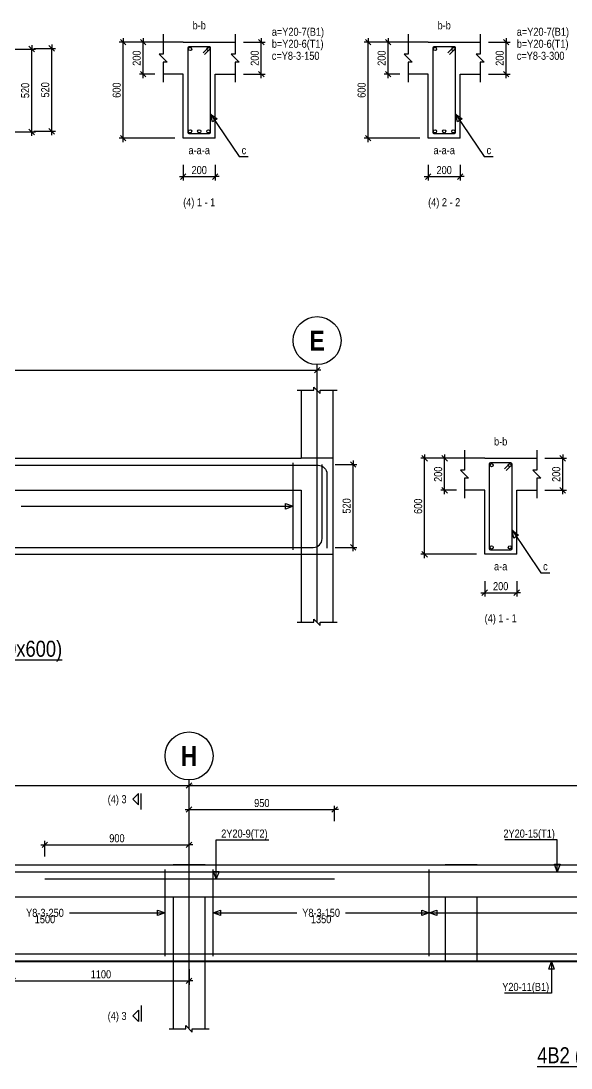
# Model space of a CAD drawing. Extents: x 0 to 206258, y -403073 to 0.
# Drawn here: x 77594 to 84466, y -204794 to -191709 of the extents above; entities that cross this region are included whole.
import ezdxf
from ezdxf.enums import TextEntityAlignment as Align
from ezdxf.lldxf.tags import DXFTag

# ---------------------------------------------------------------- set-up
doc = ezdxf.new("R2010")
doc.units = 0
doc.header["$LTSCALE"] = 1000
for name, color, linetype in [('Axis Circle(Dir 2)', 150, 'Continuous'), ('Axis Label(Dir 1)', 7, 'Continuous'), ('Axis Line(Dir 2)', 150, 'CENTER2'), ('Break Line', 5, 'Continuous'), ('Dimension Line', 5, 'Continuous'), ('Dimension Text', 5, 'Continuous'), ('Front Elevation Line', 40, 'Continuous'), ('Leader Line', 5, 'Continuous'), ('Link Line', 3, 'Continuous'), ('Rebar Label', 6, 'Continuous'), ('Rebar Line', 7, 'Continuous'), ('Section Label', 1, 'Continuous'), ('Section Line', 1, 'Continuous'), ('Top Rebar Label', 6, 'Continuous'), ('Top Rebar Line', 7, 'Continuous')]:
    doc.layers.add(name, color=color, linetype=linetype)
for name, color, linetype, true_color in [('Back Elevation Line', 191, 'HIDDEN2', 0xd4aaff), ('Beam Label(D)', 94, 'Continuous', 0x008100), ('Beam Line(D)', 112, 'Continuous', 0x00bd5e), ('Link Label', 94, 'Continuous', 0x008100)]:
    doc.layers.add(name, color=color, linetype=linetype, true_color=true_color)
doc.styles.add('Axis Label(Dir 1)', font='ARIALNB.TTF', dxfattribs={"height": 250})
doc.styles.add('Beam Label(D)', font='ARIALN.TTF', dxfattribs={"height": 200})
doc.styles.add('Dimension Text', font='ARIALN.TTF', dxfattribs={"height": 100})
doc.styles.add('Link Label', font='ARIALN.TTF', dxfattribs={"height": 100})
doc.styles.add('Rebar Label', font='ARIALN.TTF', dxfattribs={"height": 100})
doc.styles.add('Section Label', font='ARIALN.TTF', dxfattribs={"height": 100})
doc.styles.add('Top Rebar Label', font='ARIALN.TTF', dxfattribs={"height": 100})
tags = doc.linetypes.add('CENTER2', pattern=[1.125, 0.75, -0.125, 0.125, -0.125]).pattern_tags.tags
tags[10:11] = [DXFTag(74, 4), DXFTag(75, 0), DXFTag(340, '0'), DXFTag(46, 0.0), DXFTag(50, 0.0), DXFTag(44, 0.0), DXFTag(45, 0.0)]
tags[8:9] = [DXFTag(74, 4), DXFTag(75, 0), DXFTag(340, '0'), DXFTag(46, 0.0), DXFTag(50, 0.0), DXFTag(44, 0.0), DXFTag(45, 0.0)]
tags[6:7] = [DXFTag(74, 4), DXFTag(75, 0), DXFTag(340, '0'), DXFTag(46, 0.0), DXFTag(50, 0.0), DXFTag(44, 0.0), DXFTag(45, 0.0)]
tags[4:5] = [DXFTag(74, 4), DXFTag(75, 0), DXFTag(340, '0'), DXFTag(46, 0.0), DXFTag(50, 0.0), DXFTag(44, 0.0), DXFTag(45, 0.0)]
tags = doc.linetypes.add('HIDDEN2', pattern=[0.1875, 0.125, -0.0625]).pattern_tags.tags
tags[6:7] = [DXFTag(74, 4), DXFTag(75, 0), DXFTag(340, '0'), DXFTag(46, 0.0), DXFTag(50, 0.0), DXFTag(44, 0.0), DXFTag(45, 0.0)]
tags[4:5] = [DXFTag(74, 4), DXFTag(75, 0), DXFTag(340, '0'), DXFTag(46, 0.0), DXFTag(50, 0.0), DXFTag(44, 0.0), DXFTag(45, 0.0)]
doc.dimstyles.new('BEAM', dxfattribs={"dimtxt": 100, "dimasz": 30, "dimexe": 48.3, "dimexo": 103.5, "dimgap": 30, "dimtad": 1, "dimtoh": 1, "dimdec": 1, "dimlfac": 0.5, "dimdsep": 46, "dimtxsty": 'Dimension Text', "dimblk": 'PCDIM_TICK', "dimcen": 0.09, "dimclrd": 5, "dimclre": 5, "dimclrt": 5, "dimadec": 1, "dimazin": 0, "dimtp": 1, "dimtm": 1, "dimtfac": 1, "dimtdec": 4, "dimtofl": 0, "dimtmove": 0, "dimatfit": 3, "dimfxl": 1, "dimtolj": 1, "dimtzin": 0, "dimarcsym": 0})

# ---------------------------------------------------------------- blocks, each defined once
blk = doc.blocks.new('PCDIM_TICK')
at = {"layer": 'Dimension Line', "color": 0, "transparency": 33554687}
for p, q in [((1.15, 1.15), (-1.15, -1.15)), ((1.61, 0), (0, 0))]:
    blk.add_line(p, q, dxfattribs=at)
blk = doc.blocks.new('*U2716')
at = {"layer": 'Dimension Line', "color": 5, "true_color": 0x0000ff, "transparency": 16777216}
for p, q in [((80374, -191974), (80644, -191974)), ((80596, -192374), (80596, -191974)), ((80374, -192374), (80644, -192374))]:
    blk.add_line(p, q, dxfattribs=at)
at = {"layer": 'Dimension Line', "color": 5, "true_color": 0x0000ff, "transparency": 16777216, "xscale": 30, "yscale": 30}
for p, rotation in [((80596, -191974), 89.99999999999447), ((80596, -192374), 269.9999999999834)]:
    blk.add_blockref('PCDIM_TICK', p, dxfattribs=dict(at, rotation=rotation))
at = {"layer": 'Dimension Line', "color": 5, "true_color": 0x0000ff, "transparency": 16777216, "insert": (80566, -192174), "char_height": 100, "width": 182.77, "attachment_point": 8, "rotation": 90, "style": 'Dimension Text'}
blk.add_mtext('200', dxfattribs=at)
blk = doc.blocks.new('*U2717')
at = {"layer": 'Dimension Line', "color": 5, "true_color": 0x0000ff, "transparency": 16777216}
for p, q in [((79267, -191974), (79073, -191974)), ((79121, -192374), (79121, -191974)), ((79267, -192374), (79073, -192374))]:
    blk.add_line(p, q, dxfattribs=at)
at = {"layer": 'Dimension Line', "color": 5, "true_color": 0x0000ff, "transparency": 16777216, "xscale": 30, "yscale": 30}
for p, rotation in [((79121, -191974), 89.99999999999447), ((79121, -192374), 269.9999999999834)]:
    blk.add_blockref('PCDIM_TICK', p, dxfattribs=dict(at, rotation=rotation))
at = {"layer": 'Dimension Line', "color": 5, "true_color": 0x0000ff, "transparency": 16777216, "insert": (79091, -192174), "char_height": 100, "width": 182.77, "attachment_point": 8, "rotation": 90, "style": 'Dimension Text'}
blk.add_mtext('200', dxfattribs=at)
blk = doc.blocks.new('*U2718')
at = {"layer": 'Dimension Line', "color": 5, "true_color": 0x0000ff, "transparency": 16777216}
for p, q in [((79517, -191974), (78823, -191974)), ((78871, -193174), (78871, -191974)), ((79517, -193174), (78823, -193174))]:
    blk.add_line(p, q, dxfattribs=at)
at = {"layer": 'Dimension Line', "color": 5, "true_color": 0x0000ff, "transparency": 16777216, "xscale": 30, "yscale": 30}
for p, rotation in [((78871, -191974), 89.99999999999447), ((78871, -193174), 269.9999999999834)]:
    blk.add_blockref('PCDIM_TICK', p, dxfattribs=dict(at, rotation=rotation))
at = {"layer": 'Dimension Line', "color": 5, "true_color": 0x0000ff, "transparency": 16777216, "insert": (78841, -192574), "char_height": 100, "width": 181.97, "attachment_point": 8, "rotation": 90, "style": 'Dimension Text'}
blk.add_mtext('600', dxfattribs=at)
blk = doc.blocks.new('*U2719')
at = {"layer": 'Dimension Line', "color": 5, "true_color": 0x0000ff, "transparency": 16777216}
for p, q in [((79621, -193508), (79621, -193703)), ((80021, -193508), (80021, -193703)), ((79621, -193654), (80021, -193654))]:
    blk.add_line(p, q, dxfattribs=at)
at = {"layer": 'Dimension Line', "color": 5, "true_color": 0x0000ff, "transparency": 16777216, "xscale": 30, "yscale": 30, "rotation": 180.0000000000004}
blk.add_blockref('PCDIM_TICK', (79621, -193654), dxfattribs=at)
at = {"layer": 'Dimension Line', "color": 5, "true_color": 0x0000ff, "transparency": 16777216, "xscale": 30, "yscale": 30}
blk.add_blockref('PCDIM_TICK', (80021, -193654), dxfattribs=at)
at = {"layer": 'Dimension Line', "color": 5, "true_color": 0x0000ff, "transparency": 16777216, "insert": (79821, -193624), "char_height": 100, "width": 182.77, "attachment_point": 8, "style": 'Dimension Text'}
blk.add_mtext('200', dxfattribs=at)
blk = doc.blocks.new('*U2720')
at = {"layer": 'Dimension Line', "color": 5, "true_color": 0x0000ff, "transparency": 16777216}
for p, q in [((83435, -191974), (83705, -191974)), ((83656, -192374), (83656, -191974)), ((83435, -192374), (83705, -192374))]:
    blk.add_line(p, q, dxfattribs=at)
at = {"layer": 'Dimension Line', "color": 5, "true_color": 0x0000ff, "transparency": 16777216, "xscale": 30, "yscale": 30}
for p, rotation in [((83656, -191974), 89.99999999999447), ((83656, -192374), 269.9999999999834)]:
    blk.add_blockref('PCDIM_TICK', p, dxfattribs=dict(at, rotation=rotation))
at = {"layer": 'Dimension Line', "color": 5, "true_color": 0x0000ff, "transparency": 16777216, "insert": (83626, -192174), "char_height": 100, "width": 182.77, "attachment_point": 8, "rotation": 90, "style": 'Dimension Text'}
blk.add_mtext('200', dxfattribs=at)
blk = doc.blocks.new('*U2721')
at = {"layer": 'Dimension Line', "color": 5, "true_color": 0x0000ff, "transparency": 16777216}
for p, q in [((82328, -191974), (82133, -191974)), ((82181, -192374), (82181, -191974)), ((82328, -192374), (82133, -192374))]:
    blk.add_line(p, q, dxfattribs=at)
at = {"layer": 'Dimension Line', "color": 5, "true_color": 0x0000ff, "transparency": 16777216, "xscale": 30, "yscale": 30}
for p, rotation in [((82181, -191974), 89.99999999999447), ((82181, -192374), 269.9999999999834)]:
    blk.add_blockref('PCDIM_TICK', p, dxfattribs=dict(at, rotation=rotation))
at = {"layer": 'Dimension Line', "color": 5, "true_color": 0x0000ff, "transparency": 16777216, "insert": (82151, -192174), "char_height": 100, "width": 182.77, "attachment_point": 8, "rotation": 90, "style": 'Dimension Text'}
blk.add_mtext('200', dxfattribs=at)
blk = doc.blocks.new('*U2722')
at = {"layer": 'Dimension Line', "color": 5, "true_color": 0x0000ff, "transparency": 16777216}
for p, q in [((82578, -191974), (81883, -191974)), ((81931, -193174), (81931, -191974)), ((82578, -193174), (81883, -193174))]:
    blk.add_line(p, q, dxfattribs=at)
at = {"layer": 'Dimension Line', "color": 5, "true_color": 0x0000ff, "transparency": 16777216, "xscale": 30, "yscale": 30}
for p, rotation in [((81931, -191974), 89.99999999999447), ((81931, -193174), 269.9999999999834)]:
    blk.add_blockref('PCDIM_TICK', p, dxfattribs=dict(at, rotation=rotation))
at = {"layer": 'Dimension Line', "color": 5, "true_color": 0x0000ff, "transparency": 16777216, "insert": (81901, -192574), "char_height": 100, "width": 181.97, "attachment_point": 8, "rotation": 90, "style": 'Dimension Text'}
blk.add_mtext('600', dxfattribs=at)
blk = doc.blocks.new('*U2723')
at = {"layer": 'Dimension Line', "color": 5, "true_color": 0x0000ff, "transparency": 16777216}
for p, q in [((82681, -193508), (82681, -193703)), ((83081, -193508), (83081, -193703)), ((82681, -193654), (83081, -193654))]:
    blk.add_line(p, q, dxfattribs=at)
at = {"layer": 'Dimension Line', "color": 5, "true_color": 0x0000ff, "transparency": 16777216, "xscale": 30, "yscale": 30, "rotation": 180.0000000000004}
blk.add_blockref('PCDIM_TICK', (82681, -193654), dxfattribs=at)
at = {"layer": 'Dimension Line', "color": 5, "true_color": 0x0000ff, "transparency": 16777216, "xscale": 30, "yscale": 30}
blk.add_blockref('PCDIM_TICK', (83081, -193654), dxfattribs=at)
at = {"layer": 'Dimension Line', "color": 5, "true_color": 0x0000ff, "transparency": 16777216, "insert": (82881, -193624), "char_height": 100, "width": 182.77, "attachment_point": 8, "style": 'Dimension Text'}
blk.add_mtext('200', dxfattribs=at)
blk = doc.blocks.new('*U2731')
at = {"layer": 'Dimension Line', "color": 5, "true_color": 0x0000ff, "transparency": 16777216}
for p, q in [((77503, -192060), (77776, -192060)), ((77728, -193096), (77728, -192060)), ((77503, -193096), (77776, -193096))]:
    blk.add_line(p, q, dxfattribs=at)
at = {"layer": 'Dimension Line', "color": 5, "true_color": 0x0000ff, "transparency": 16777216, "xscale": 30, "yscale": 30}
for p, rotation in [((77728, -192060), 89.99999999999447), ((77728, -193096), 269.9999999999834)]:
    blk.add_blockref('PCDIM_TICK', p, dxfattribs=dict(at, rotation=rotation))
at = {"layer": 'Dimension Line', "color": 5, "true_color": 0x0000ff, "transparency": 16777216, "insert": (77698, -192578), "char_height": 100, "width": 181.5, "attachment_point": 8, "rotation": 90, "style": 'Dimension Text'}
blk.add_mtext('520', dxfattribs=at)
blk = doc.blocks.new('*U2732')
at = {"layer": 'Dimension Line', "color": 5, "true_color": 0x0000ff, "transparency": 16777216}
for p, q in [((77753, -192052), (78026, -192052)), ((77978, -193088), (77978, -192052)), ((77753, -193088), (78026, -193088))]:
    blk.add_line(p, q, dxfattribs=at)
at = {"layer": 'Dimension Line', "color": 5, "true_color": 0x0000ff, "transparency": 16777216, "xscale": 30, "yscale": 30}
for p, rotation in [((77978, -192052), 89.99999999999447), ((77978, -193088), 269.9999999999834)]:
    blk.add_blockref('PCDIM_TICK', p, dxfattribs=dict(at, rotation=rotation))
at = {"layer": 'Dimension Line', "color": 5, "true_color": 0x0000ff, "transparency": 16777216, "insert": (77948, -192570), "char_height": 100, "width": 181.5, "attachment_point": 8, "rotation": 90, "style": 'Dimension Text'}
blk.add_mtext('520', dxfattribs=at)
blk = doc.blocks.new('*U2773')
at = {"layer": 'Dimension Line', "color": 5, "true_color": 0x0000ff, "transparency": 16777216}
for p, q in [((84140, -197174), (84410, -197174)), ((84362, -197574), (84362, -197174)), ((84140, -197574), (84410, -197574))]:
    blk.add_line(p, q, dxfattribs=at)
at = {"layer": 'Dimension Line', "color": 5, "true_color": 0x0000ff, "transparency": 16777216, "xscale": 30, "yscale": 30}
for p, rotation in [((84362, -197174), 89.99999999999447), ((84362, -197574), 269.9999999999834)]:
    blk.add_blockref('PCDIM_TICK', p, dxfattribs=dict(at, rotation=rotation))
at = {"layer": 'Dimension Line', "color": 5, "true_color": 0x0000ff, "transparency": 16777216, "insert": (84332, -197374), "char_height": 100, "width": 182.77, "attachment_point": 8, "rotation": 90, "style": 'Dimension Text'}
blk.add_mtext('200', dxfattribs=at)
blk = doc.blocks.new('*U2774')
at = {"layer": 'Dimension Line', "color": 5, "true_color": 0x0000ff, "transparency": 16777216}
for p, q in [((83033, -197174), (82839, -197174)), ((82887, -197574), (82887, -197174)), ((83033, -197574), (82839, -197574))]:
    blk.add_line(p, q, dxfattribs=at)
at = {"layer": 'Dimension Line', "color": 5, "true_color": 0x0000ff, "transparency": 16777216, "xscale": 30, "yscale": 30}
for p, rotation in [((82887, -197174), 89.99999999999447), ((82887, -197574), 269.9999999999834)]:
    blk.add_blockref('PCDIM_TICK', p, dxfattribs=dict(at, rotation=rotation))
at = {"layer": 'Dimension Line', "color": 5, "true_color": 0x0000ff, "transparency": 16777216, "insert": (82857, -197374), "char_height": 100, "width": 182.77, "attachment_point": 8, "rotation": 90, "style": 'Dimension Text'}
blk.add_mtext('200', dxfattribs=at)
blk = doc.blocks.new('*U2775')
at = {"layer": 'Dimension Line', "color": 5, "true_color": 0x0000ff, "transparency": 16777216}
for p, q in [((83283, -197174), (82589, -197174)), ((82637, -198374), (82637, -197174)), ((83283, -198374), (82589, -198374))]:
    blk.add_line(p, q, dxfattribs=at)
at = {"layer": 'Dimension Line', "color": 5, "true_color": 0x0000ff, "transparency": 16777216, "xscale": 30, "yscale": 30}
for p, rotation in [((82637, -197174), 89.99999999999447), ((82637, -198374), 269.9999999999834)]:
    blk.add_blockref('PCDIM_TICK', p, dxfattribs=dict(at, rotation=rotation))
at = {"layer": 'Dimension Line', "color": 5, "true_color": 0x0000ff, "transparency": 16777216, "insert": (82607, -197774), "char_height": 100, "width": 181.97, "attachment_point": 8, "rotation": 90, "style": 'Dimension Text'}
blk.add_mtext('600', dxfattribs=at)
blk = doc.blocks.new('*U2776')
at = {"layer": 'Dimension Line', "color": 5, "true_color": 0x0000ff, "transparency": 16777216}
for p, q in [((83387, -198708), (83387, -198903)), ((83787, -198708), (83787, -198903)), ((83387, -198854), (83787, -198854))]:
    blk.add_line(p, q, dxfattribs=at)
at = {"layer": 'Dimension Line', "color": 5, "true_color": 0x0000ff, "transparency": 16777216, "xscale": 30, "yscale": 30, "rotation": 180.0000000000004}
blk.add_blockref('PCDIM_TICK', (83387, -198854), dxfattribs=at)
at = {"layer": 'Dimension Line', "color": 5, "true_color": 0x0000ff, "transparency": 16777216, "xscale": 30, "yscale": 30}
blk.add_blockref('PCDIM_TICK', (83787, -198854), dxfattribs=at)
at = {"layer": 'Dimension Line', "color": 5, "true_color": 0x0000ff, "transparency": 16777216, "insert": (83587, -198824), "char_height": 100, "width": 182.77, "attachment_point": 8, "style": 'Dimension Text'}
blk.add_mtext('200', dxfattribs=at)
blk = doc.blocks.new('*U2785')
at = {"layer": 'Dimension Line', "color": 5, "true_color": 0x0000ff, "transparency": 16777216}
for p, q in [((81519, -197252), (81792, -197252)), ((81744, -198288), (81744, -197252)), ((81519, -198288), (81792, -198288))]:
    blk.add_line(p, q, dxfattribs=at)
at = {"layer": 'Dimension Line', "color": 5, "true_color": 0x0000ff, "transparency": 16777216, "xscale": 30, "yscale": 30}
for p, rotation in [((81744, -197252), 89.99999999999447), ((81744, -198288), 269.9999999999834)]:
    blk.add_blockref('PCDIM_TICK', p, dxfattribs=dict(at, rotation=rotation))
at = {"layer": 'Dimension Line', "color": 5, "true_color": 0x0000ff, "transparency": 16777216, "insert": (81714, -197770), "char_height": 100, "width": 181.5, "attachment_point": 8, "rotation": 90, "style": 'Dimension Text'}
blk.add_mtext('520', dxfattribs=at)
blk = doc.blocks.new('*U2786')
at = {"layer": 'Dimension Line', "color": 5, "true_color": 0x0000ff, "transparency": 16777216}
for p, q in [((73294, -196221), (73294, -196026)), ((73294, -196074), (81294, -196074)), ((81294, -196221), (81294, -196026))]:
    blk.add_line(p, q, dxfattribs=at)
at = {"layer": 'Dimension Line', "color": 5, "true_color": 0x0000ff, "transparency": 16777216, "xscale": 30, "yscale": 30, "rotation": 180.0000000000004}
blk.add_blockref('PCDIM_TICK', (73294, -196074), dxfattribs=at)
at = {"layer": 'Dimension Line', "color": 5, "true_color": 0x0000ff, "transparency": 16777216, "xscale": 30, "yscale": 30}
blk.add_blockref('PCDIM_TICK', (81294, -196074), dxfattribs=at)
at = {"layer": 'Dimension Line', "color": 5, "true_color": 0x0000ff, "transparency": 16777216, "insert": (77294, -196044), "char_height": 100, "width": 249.2, "attachment_point": 8, "style": 'Dimension Text'}
blk.add_mtext('4000', dxfattribs=at)
blk = doc.blocks.new('*U2823')
at = {"layer": 'Dimension Line', "color": 5, "true_color": 0x0000ff, "transparency": 16777216}
for p, q in [((77892, -202151), (77892, -201956)), ((77892, -202004), (79694, -202004)), ((79694, -202151), (79694, -201956))]:
    blk.add_line(p, q, dxfattribs=at)
at = {"layer": 'Dimension Line', "color": 5, "true_color": 0x0000ff, "transparency": 16777216, "xscale": 30, "yscale": 30, "rotation": 180.0000000000004}
blk.add_blockref('PCDIM_TICK', (77892, -202004), dxfattribs=at)
at = {"layer": 'Dimension Line', "color": 5, "true_color": 0x0000ff, "transparency": 16777216, "xscale": 30, "yscale": 30}
blk.add_blockref('PCDIM_TICK', (79694, -202004), dxfattribs=at)
at = {"layer": 'Dimension Line', "color": 5, "true_color": 0x0000ff, "transparency": 16777216, "insert": (78793, -201974), "char_height": 100, "width": 181.5, "attachment_point": 8, "style": 'Dimension Text'}
blk.add_mtext('900', dxfattribs=at)
blk = doc.blocks.new('*U2824')
at = {"layer": 'Dimension Line', "color": 5, "true_color": 0x0000ff, "transparency": 16777216}
for p, q in [((77492, -203558), (77492, -203753)), ((79694, -203558), (79694, -203753)), ((77492, -203704), (79694, -203704))]:
    blk.add_line(p, q, dxfattribs=at)
at = {"layer": 'Dimension Line', "color": 5, "true_color": 0x0000ff, "transparency": 16777216, "xscale": 30, "yscale": 30, "rotation": 180.0000000000004}
blk.add_blockref('PCDIM_TICK', (77492, -203704), dxfattribs=at)
at = {"layer": 'Dimension Line', "color": 5, "true_color": 0x0000ff, "transparency": 16777216, "xscale": 30, "yscale": 30}
blk.add_blockref('PCDIM_TICK', (79694, -203704), dxfattribs=at)
at = {"layer": 'Dimension Line', "color": 5, "true_color": 0x0000ff, "transparency": 16777216, "insert": (78593, -203674), "char_height": 100, "width": 238.4, "attachment_point": 8, "style": 'Dimension Text'}
blk.add_mtext('1100', dxfattribs=at)
blk = doc.blocks.new('*U2827')
at = {"layer": 'Dimension Line', "color": 5, "true_color": 0x0000ff, "transparency": 16777216}
for p, q in [((69094, -201411), (69094, -201216)), ((79694, -201411), (79694, -201216)), ((69094, -201264), (79694, -201264))]:
    blk.add_line(p, q, dxfattribs=at)
at = {"layer": 'Dimension Line', "color": 5, "true_color": 0x0000ff, "transparency": 16777216, "xscale": 30, "yscale": 30, "rotation": 180.0000000000004}
blk.add_blockref('PCDIM_TICK', (69094, -201264), dxfattribs=at)
at = {"layer": 'Dimension Line', "color": 5, "true_color": 0x0000ff, "transparency": 16777216, "xscale": 30, "yscale": 30}
blk.add_blockref('PCDIM_TICK', (79694, -201264), dxfattribs=at)
at = {"layer": 'Dimension Line', "color": 5, "true_color": 0x0000ff, "transparency": 16777216, "insert": (74394, -201234), "char_height": 100, "width": 245.98, "attachment_point": 8, "style": 'Dimension Text'}
blk.add_mtext('5300', dxfattribs=at)
blk = doc.blocks.new('*U2840')
at = {"layer": 'Dimension Line', "color": 5, "true_color": 0x0000ff, "transparency": 16777216}
for p, q in [((79694, -201711), (79694, -201516)), ((81512, -201711), (81512, -201516)), ((79694, -201564), (81512, -201564))]:
    blk.add_line(p, q, dxfattribs=at)
at = {"layer": 'Dimension Line', "color": 5, "true_color": 0x0000ff, "transparency": 16777216, "xscale": 30, "yscale": 30, "rotation": 180.0000000000004}
blk.add_blockref('PCDIM_TICK', (79694, -201564), dxfattribs=at)
at = {"layer": 'Dimension Line', "color": 5, "true_color": 0x0000ff, "transparency": 16777216, "xscale": 30, "yscale": 30}
blk.add_blockref('PCDIM_TICK', (81512, -201564), dxfattribs=at)
at = {"layer": 'Dimension Line', "color": 5, "true_color": 0x0000ff, "transparency": 16777216, "insert": (80603, -201534), "char_height": 100, "width": 181.5, "attachment_point": 8, "style": 'Dimension Text'}
blk.add_mtext('950', dxfattribs=at)
blk = doc.blocks.new('*U2842')
at = {"layer": 'Dimension Line', "color": 5, "true_color": 0x0000ff, "transparency": 16777216}
for p, q in [((79694, -201411), (79694, -201216)), ((89894, -201411), (89894, -201216)), ((79694, -201264), (89894, -201264))]:
    blk.add_line(p, q, dxfattribs=at)
at = {"layer": 'Dimension Line', "color": 5, "true_color": 0x0000ff, "transparency": 16777216, "xscale": 30, "yscale": 30, "rotation": 180.0000000000004}
blk.add_blockref('PCDIM_TICK', (79694, -201264), dxfattribs=at)
at = {"layer": 'Dimension Line', "color": 5, "true_color": 0x0000ff, "transparency": 16777216, "xscale": 30, "yscale": 30}
blk.add_blockref('PCDIM_TICK', (89894, -201264), dxfattribs=at)
at = {"layer": 'Dimension Line', "color": 5, "true_color": 0x0000ff, "transparency": 16777216, "insert": (84794, -201234), "char_height": 100, "width": 245.98, "attachment_point": 8, "style": 'Dimension Text'}
blk.add_mtext('5100', dxfattribs=at)

msp = doc.modelspace()

# ---------------------------------------------------------------- linework, layer by layer
at = {"layer": 'Axis Circle(Dir 2)', "transparency": 33554687}
for centre in [(81293.965, -195704.284), (79693.965, -200894.284)]:
    msp.add_circle(centre, 300, dxfattribs=at)
at = {"layer": 'Axis Line(Dir 2)', "transparency": 33554687}
for points in [[(81293.965, -199224.284), (81293.965, -196004.284)], [(79693.965, -204304.284), (79693.965, -201194.284)]]:
    msp.add_lwpolyline(points, dxfattribs=at)
at = {"layer": 'Back Elevation Line', "transparency": 33554687}
for points in [[(73493.965, -197174.284), (81093.965, -197174.284)], [(81493.965, -197174.284), (81093.965, -197174.284)], [(81493.965, -198374.284), (81493.965, -197174.284)], [(73493.965, -197574.284), (81093.965, -197574.284)], [(81093.965, -197574.284), (81093.965, -198374.284)], [(81093.965, -198374.284), (81493.965, -198374.284)], [(69293.965, -202254.284), (89693.965, -202254.284)], [(69293.965, -202654.284), (89693.965, -202654.284)]]:
    msp.add_lwpolyline(points, dxfattribs=at)
at = {"layer": 'Beam Line(D)', "transparency": 33554687}
for points in [[(79620.965, -191974.284), (79370.965, -191974.284)], [(79620.965, -191974.284), (80020.965, -191974.284)], [(79620.965, -191974.284), (79620.965, -191974.284)], [(80020.965, -191974.284), (80020.965, -191974.284)], [(80020.965, -191974.284), (80270.965, -191974.284)], [(82681.204, -191974.284), (82431.204, -191974.284)], [(82681.204, -191974.284), (83081.204, -191974.284)], [(82681.204, -191974.284), (82681.204, -191974.284)], [(83081.204, -191974.284), (83081.204, -191974.284)], [(83081.204, -191974.284), (83331.204, -191974.284)], [(80020.965, -193174.284), (79620.965, -193174.284), (79620.965, -192374.284), (79370.965, -192374.284)], [(80020.965, -193174.284), (80020.965, -192374.284), (80270.965, -192374.284)], [(83081.204, -193174.284), (82681.204, -193174.284), (82681.204, -192374.284), (82431.204, -192374.284)], [(83081.204, -193174.284), (83081.204, -192374.284), (83331.204, -192374.284)], [(81093.965, -196324.284), (81093.965, -197174.284)], [(81493.965, -197174.284), (81493.965, -196324.284)], [(73493.965, -197174.284), (81093.965, -197174.284)], [(81493.965, -199224.284), (81493.965, -197174.284)], [(83386.964, -197174.284), (83136.964, -197174.284)], [(83386.964, -197174.284), (83786.964, -197174.284)], [(83386.964, -197174.284), (83386.964, -197174.284)], [(83786.964, -197174.284), (83786.964, -197174.284)], [(83786.964, -197174.284), (84036.964, -197174.284)], [(83786.964, -198374.284), (83386.964, -198374.284), (83386.964, -197574.284), (83136.964, -197574.284)], [(83786.964, -198374.284), (83786.964, -197574.284), (84036.964, -197574.284)], [(73493.965, -198374.284), (81093.965, -198374.284)], [(81093.965, -198374.284), (81093.965, -199224.284)], [(69293.965, -202254.284), (79493.965, -202254.284)], [(79893.965, -202254.284), (79493.965, -202254.284)], [(79893.965, -202254.284), (89693.965, -202254.284)], [(69293.965, -203454.284), (79493.965, -203454.284)], [(79493.965, -203454.284), (79493.965, -204304.284)], [(79893.965, -204304.284), (79893.965, -203454.284)], [(79893.965, -203454.284), (89693.965, -203454.284)]]:
    msp.add_lwpolyline(points, dxfattribs=at)
at = {"layer": 'Break Line', "transparency": 33554687}
for points in [[(79370.965, -191874.284), (79370.965, -192124.284), (79320.965, -192124.284), (79420.965, -192224.284), (79370.965, -192224.284), (79370.965, -192474.284)], [(80270.965, -191874.284), (80270.965, -192124.284), (80220.965, -192124.284), (80320.965, -192224.284), (80270.965, -192224.284), (80270.965, -192474.284)], [(82431.204, -191874.284), (82431.204, -192124.284), (82381.204, -192124.284), (82481.204, -192224.284), (82431.204, -192224.284), (82431.204, -192474.284)], [(83331.204, -191874.284), (83331.204, -192124.284), (83281.204, -192124.284), (83381.204, -192224.284), (83331.204, -192224.284), (83331.204, -192474.284)], [(81043.965, -196324.284), (81253.965, -196324.284), (81253.965, -196284.284), (81333.965, -196364.284), (81333.965, -196324.284), (81543.965, -196324.284)], [(83136.964, -197074.284), (83136.964, -197324.284), (83086.964, -197324.284), (83186.964, -197424.284), (83136.964, -197424.284), (83136.964, -197674.284)], [(84036.964, -197074.284), (84036.964, -197324.284), (83986.964, -197324.284), (84086.964, -197424.284), (84036.964, -197424.284), (84036.964, -197674.284)], [(81043.965, -199224.284), (81253.965, -199224.284), (81253.965, -199184.284), (81333.965, -199264.284), (81333.965, -199224.284), (81543.965, -199224.284)], [(79443.965, -204304.284), (79653.965, -204304.284), (79653.965, -204264.284), (79733.965, -204344.284), (79733.965, -204304.284), (79943.965, -204304.284)]]:
    msp.add_lwpolyline(points, dxfattribs=at)
at = {"layer": 'Front Elevation Line', "transparency": 33554687}
for points in [[(73493.965, -197174.284), (81093.965, -197174.284)], [(81493.965, -197174.284), (81093.965, -197174.284)], [(81493.965, -198374.284), (81493.965, -197174.284)], [(73493.965, -197574.284), (81093.965, -197574.284)], [(81093.965, -197574.284), (81093.965, -198374.284)], [(81093.965, -198374.284), (81493.965, -198374.284)], [(75693.965, -202254.284), (79493.965, -202254.284)], [(79893.965, -202254.284), (79493.965, -202254.284)], [(79893.965, -202254.284), (82893.965, -202254.284)], [(83293.965, -202254.284), (82893.965, -202254.284)], [(83293.965, -202254.284), (87693.965, -202254.284)], [(75693.965, -202654.284), (79493.965, -202654.284)], [(79493.965, -202654.284), (79493.965, -203454.284)], [(79893.965, -203454.284), (79893.965, -202654.284)], [(79893.965, -202654.284), (82893.965, -202654.284)], [(82893.965, -202654.284), (82893.965, -203454.284)], [(83293.965, -203454.284), (83293.965, -202654.284)], [(83293.965, -202654.284), (87693.965, -202654.284)], [(79493.965, -203454.284), (79893.965, -203454.284)], [(82893.965, -203454.284), (83293.965, -203454.284)]]:
    msp.add_lwpolyline(points, dxfattribs=at)
at = {"layer": 'Leader Line', "transparency": 33554687}
for points in [[(80043.905, -192933.007), (79987.221, -192971.296), (79962.964, -192874.282), (80043.905, -192933.007)], [(79962.964, -192874.282), (80320.965, -193404.284), (80434.094, -193404.284)], [(83104.145, -192933.01), (83047.461, -192971.298), (83023.204, -192874.285), (83104.145, -192933.01)], [(83023.204, -192874.285), (83381.204, -193404.284), (83494.333, -193404.284)], [(77598.609, -197774.284), (80993.965, -197774.284), (80899.995, -197808.486), (80899.995, -197740.082), (80993.965, -197774.284)], [(83809.905, -198133.008), (83753.22, -198171.297), (83728.964, -198074.283), (83809.905, -198133.008)], [(83728.964, -198074.283), (84086.964, -198604.284), (84200.094, -198604.284)], [(80033.965, -202430.284), (80033.965, -201944.284), (80688.956, -201944.284)], [(84293.965, -202340.284), (84293.965, -201944.284), (83638.974, -201944.284)], [(84259.763, -202246.314), (84328.167, -202246.314), (84293.965, -202340.284), (84259.763, -202246.314)], [(79999.763, -202336.314), (80068.167, -202336.314), (80033.965, -202430.284), (79999.763, -202336.314)], [(78198.608, -202854.284), (79393.964, -202854.284), (79299.995, -202888.486), (79299.995, -202820.082), (79393.964, -202854.284)], [(79993.965, -202854.284), (80087.935, -202820.082), (80087.935, -202888.486), (79993.965, -202854.284), (81039.321, -202854.284)], [(81648.609, -202854.284), (82693.965, -202854.284), (82599.996, -202888.486), (82599.996, -202820.082), (82693.965, -202854.284)], [(82693.965, -202854.284), (82787.935, -202820.082), (82787.935, -202888.486), (82693.965, -202854.284), (85839.321, -202854.284)], [(84222.15, -203464.422), (84222.149, -203860.422), (83635.843, -203860.422)], [(84256.352, -203558.391), (84187.948, -203558.391), (84222.15, -203464.422), (84256.352, -203558.391)]]:
    msp.add_lwpolyline(points, dxfattribs=at)
at = {"layer": 'Link Line', "transparency": 33554687}
for p, q in [((80993.965, -198316.284), (80993.965, -197232.284)), ((79393.964, -203396.284), (79393.964, -202312.284)), ((79993.965, -203396.284), (79993.965, -202312.284)), ((82693.965, -203396.284), (82693.965, -202312.284))]:
    msp.add_line(p, q, dxfattribs=at)
for points in [[(79888.154, -192126.894), (79958.864, -192056.183, 0.668178638), (79948.965, -192032.284), (79692.965, -192032.284, 0.414213562), (79678.965, -192046.284), (79678.965, -193102.284, 0.414213562), (79692.965, -193116.284), (79948.965, -193116.284, 0.414213562), (79962.965, -193102.284), (79962.965, -192046.284, 0.668178638), (79939.065, -192036.384), (79868.355, -192107.095)], [(82948.392, -192126.894), (83019.103, -192056.183, 0.668178638), (83009.204, -192032.284), (82753.204, -192032.284, 0.414213562), (82739.204, -192046.284), (82739.204, -193102.284, 0.414213562), (82753.204, -193116.284), (83009.204, -193116.284, 0.414213562), (83023.204, -193102.284), (83023.204, -192046.284, 0.668178638), (82999.304, -192036.384), (82928.593, -192107.095)], [(83654.153, -197326.894), (83724.864, -197256.183, 0.668178638), (83714.964, -197232.284), (83458.964, -197232.284, 0.414213562), (83444.964, -197246.284), (83444.964, -198302.284, 0.414213562), (83458.964, -198316.284), (83714.964, -198316.284, 0.414213562), (83728.964, -198302.284), (83728.964, -197246.284, 0.668178638), (83705.065, -197236.384), (83634.354, -197307.095)]]:
    msp.add_lwpolyline(points, format="xyb", dxfattribs=at)
at = {"layer": 'Rebar Line', "transparency": 33554687}
for points in [[(69091.965, -197252.284), (69091.965, -198178.328, 0.414213562), (69201.921, -198288.284), (81246.009, -198288.284, 0.414213543), (81355.964, -198178.328), (81355.965, -197252.284)], [(69091.965, -202332.284), (69091.965, -203258.328, 0.414213562), (69201.921, -203368.284), (89846.009, -203368.284, 0.414213813), (89955.966, -203258.328), (89955.965, -202332.284)], [(77420.15, -203464.422), (89834.195, -203464.422, 0.414213813), (89944.15, -203354.466), (89944.15, -202428.422)]]:
    msp.add_lwpolyline(points, format="xyb", dxfattribs=at)
for centre in [(79706.965, -192060.284), (79934.965, -192060.284), (82767.204, -192060.284), (82995.204, -192060.284), (79706.965, -193088.284), (79820.965, -193088.284), (79934.965, -193088.284), (82767.204, -193088.284), (82881.204, -193088.284), (82995.204, -193088.284), (83472.964, -197260.284), (83700.964, -197260.284), (83472.964, -198288.284), (83700.964, -198288.284)]:
    msp.add_circle(centre, 20, dxfattribs=at)
at = {"layer": 'Section Line', "transparency": 33554687}
for points in [[(79063.965, -201364.284), (78993.254, -201434.994), (79063.965, -201505.705), (79063.965, -201364.284)], [(79093.965, -201564.284), (79093.965, -201364.284)], [(79063.965, -204214.284), (79063.965, -204214.284), (78993.254, -204143.573), (79063.965, -204072.862), (79063.965, -204214.284)], [(79093.965, -204014.284), (79093.965, -204214.284)]]:
    msp.add_lwpolyline(points, dxfattribs=at)
at = {"layer": 'Top Rebar Line', "transparency": 33554687}
for points in [[(69031.965, -198296.284), (69031.965, -197370.239, -0.414213562), (69141.921, -197260.284), (81306.009, -197260.284, -0.414213562), (81415.964, -197370.239), (81415.964, -198296.284)], [(69031.965, -203376.284), (69031.965, -202450.239, -0.414213562), (69141.921, -202340.284), (89906.009, -202340.284, -0.414213562), (90015.966, -202450.239), (90015.966, -203376.284)]]:
    msp.add_lwpolyline(points, format="xyb", dxfattribs=at)
msp.add_lwpolyline([(77891.965, -202430.284), (81511.965, -202430.284)], dxfattribs=at)

# ---------------------------------------------------------------- texts
at = {"layer": 'Axis Label(Dir 1)', "transparency": 33554687, "style": 'Axis Label(Dir 1)'}
for s, p in [('E', (81293.965, -195704.284)), ('H', (79693.965, -200894.284))]:
    msp.add_text(s, height=250, dxfattribs=at).set_placement(p, align=Align.MIDDLE_CENTER)
at = {"layer": 'Beam Label(D)', "transparency": 33554687, "style": 'Beam Label(D)'}
for s, p in [('%%U2B27 (200x600)', (77293.965, -199454.284)), ('%%U4B2 (200x600)', (84793.965, -204534.284))]:
    msp.add_text(s, height=200, dxfattribs=at).set_placement(p, align=Align.TOP_CENTER)
at = {"layer": 'Dimension Text', "transparency": 33554687, "style": 'Dimension Text'}
for s, p in [('1500', (77893.964, -202884.284)), ('1350', (81343.965, -202884.284))]:
    msp.add_text(s, height=100, dxfattribs=at).set_placement(p, align=Align.TOP_CENTER)
at = {"layer": 'Link Label', "transparency": 33554687, "style": 'Link Label'}
for s, p in [(' c=Y8-3-150', (80695.965, -192194.284)), (' c=Y8-3-300', (83756.204, -192194.284)), ('c', (80350.965, -193374.284)), ('c', (83411.204, -193374.284)), ('c', (84116.964, -198574.284))]:
    msp.add_text(s, height=100, dxfattribs=at).set_placement(p)
for s, p in [('Y8-3-250', (77893.964, -202854.284)), ('Y8-3-150', (81343.965, -202854.284))]:
    msp.add_text(s, height=100, dxfattribs=at).set_placement(p, align=Align.MIDDLE_CENTER)
at = {"layer": 'Rebar Label', "transparency": 33554687, "style": 'Rebar Label'}
for s, p in [('b-b', (79820.965, -191844.284)), ('b-b', (82881.204, -191844.284)), ('a-a-a', (79820.965, -193404.284)), ('a-a-a', (82881.204, -193404.284)), ('b-b', (83586.964, -197044.284)), ('a-a', (83586.964, -198604.284))]:
    msp.add_text(s, height=100, dxfattribs=at).set_placement(p, align=Align.BOTTOM_CENTER)
for p in [(80695.965, -191894.284), (83756.204, -191894.284)]:
    msp.add_text(' a=Y20-7(B1)', height=100, dxfattribs=at).set_placement(p)
msp.add_text(' Y20-11(B1)', height=100, dxfattribs=at).set_placement((84192.149, -203830.422), align=Align.RIGHT)
at = {"layer": 'Section Label', "transparency": 33554687, "style": 'Section Label'}
for s, p in [('(4) 1 - 1', (79820.965, -194054.284)), ('(4) 2 - 2', (82881.204, -194054.284)), ('(4) 1 - 1', (83586.964, -199254.284))]:
    msp.add_text(s, height=100, dxfattribs=at).set_placement(p, align=Align.BOTTOM_CENTER)
for p in [(78913.254, -201434.994), (78913.254, -204143.573)]:
    msp.add_text('(4) 3', height=100, dxfattribs=at).set_placement(p, align=Align.MIDDLE_RIGHT)
at = {"layer": 'Top Rebar Label', "transparency": 33554687, "style": 'Top Rebar Label'}
for s, p in [(' b=Y20-6(T1)', (80695.965, -192044.284)), (' b=Y20-6(T1)', (83756.204, -192044.284)), (' 2Y20-9(T2)', (80063.965, -201914.284))]:
    msp.add_text(s, height=100, dxfattribs=at).set_placement(p)
msp.add_text(' 2Y20-15(T1)', height=100, dxfattribs=at).set_placement((84263.965, -201914.284), align=Align.RIGHT)

# ---------------------------------------------------------------- dimensions: what is measured, and where the dimension line sits
at = {"layer": 'Dimension Line', "transparency": 33554687}
for base, p1, p2, angle, text, picture, middle in [((78870.965, -192574.284), (79620.965, -193174.284), (79620.965, -191974.284), 90, '600', '*U2718', (78870.965, -192574.284)), ((79120.965, -192174.284), (79370.965, -192374.284), (79370.965, -191974.284), 90, '200', '*U2717', (79120.965, -192174.284)), ((80595.965, -192174.284), (80270.965, -192374.284), (80270.965, -191974.284), 90, '200', '*U2716', (80595.965, -192174.284)), ((81931.204, -192574.284), (82681.204, -193174.284), (82681.204, -191974.284), 90, '600', '*U2722', (81931.204, -192574.284)), ((82181.204, -192174.284), (82431.204, -192374.284), (82431.204, -191974.284), 90, '200', '*U2721', (82181.204, -192174.284)), ((83656.204, -192174.284), (83331.204, -192374.284), (83331.204, -191974.284), 90, '200', '*U2720', (83656.204, -192174.284)), ((77727.965, -192578.284), (77399.965, -193096.284), (77399.965, -192060.284), 90, '520', '*U2731', (77727.965, -192578.284)), ((77977.964, -192570.283), (77649.965, -193088.283), (77649.964, -192052.283), 90.0000489, '520', '*U2732', (77977.964, -192570.283)), ((82636.964, -197774.284), (83386.964, -198374.284), (83386.964, -197174.284), 90, '600', '*U2775', (82636.964, -197774.284)), ((82886.964, -197374.284), (83136.964, -197574.284), (83136.964, -197174.284), 90, '200', '*U2774', (82886.964, -197374.284)), ((84361.964, -197374.284), (84036.964, -197574.284), (84036.964, -197174.284), 90, '200', '*U2773', (84361.964, -197374.284)), ((81743.964, -197770.284), (81415.964, -198288.284), (81415.965, -197252.284), 90, '520', '*U2785', (81743.964, -197770.284))]:
    dim = msp.add_linear_dim(base=base, p1=p1, p2=p2, angle=angle, text=text, dimstyle='BEAM', override={"dimscale": 1, "dimtxt": 100, "dimasz": 30, "dimexe": 48.3, "dimexo": 103.5, "dimgap": 30, "dimtad": 1, "dimtih": 0, "dimdec": 1, "dimlfac": 0.5, "dimzin": 8, "dimlunit": 2, "dimpost": '', "dimtxsty": 'Dimension Text', "dimblk": 'PCDIM_TICK', "dimse1": 0, "dimse2": 0, "dimsd2": 0, "dimclrd": 5, "dimclre": 5, "dimclrt": 5, "dimaunit": 0, "dimadec": 1, "dimazin": 0, "dimtol": 0, "dimtp": 1, "dimtm": 1, "dimtmove": 0}, dxfattribs=at)
    dim.commit()
    dim.dimension.update_dxf_attribs({"geometry": picture, "text_midpoint": middle})
for base, p1, p2, text, picture, middle in [((79820.965, -193654.284), (79620.965, -193404.284), (80020.965, -193404.284), '200', '*U2719', (79820.965, -193654.284)), ((82881.204, -193654.284), (82681.204, -193404.284), (83081.204, -193404.284), '200', '*U2723', (82881.204, -193654.284)), ((77293.965, -196074.284), (73293.965, -196324.284), (81293.965, -196324.284), '4000', '*U2786', (77293.965, -196074.284)), ((83586.964, -198854.284), (83386.964, -198604.284), (83786.964, -198604.284), '200', '*U2776', (83586.964, -198854.284)), ((74393.965, -201264.284), (69093.965, -201514.284), (79693.965, -201514.284), '5300', '*U2827', (74393.965, -201264.284)), ((84793.965, -201264.284), (79693.965, -201514.284), (89893.965, -201514.284), '5100', '*U2842', (84793.965, -201264.284)), ((80602.965, -201564.284), (79693.965, -201814.284), (81511.965, -201814.284), '950', '*U2840', (80602.965, -201564.284)), ((78792.965, -202004.284), (77891.965, -202254.284), (79693.965, -202254.284), '900', '*U2823', (78792.965, -202004.284)), ((78592.965, -203704.284), (77491.965, -203454.284), (79693.965, -203454.284), '1100', '*U2824', (78592.965, -203704.284))]:
    dim = msp.add_linear_dim(base=base, p1=p1, p2=p2, text=text, dimstyle='BEAM', override={"dimscale": 1, "dimtxt": 100, "dimasz": 30, "dimexe": 48.3, "dimexo": 103.5, "dimgap": 30, "dimtad": 1, "dimtih": 0, "dimdec": 1, "dimlfac": 0.5, "dimzin": 8, "dimlunit": 2, "dimpost": '', "dimtxsty": 'Dimension Text', "dimblk": 'PCDIM_TICK', "dimse1": 0, "dimse2": 0, "dimsd2": 0, "dimclrd": 5, "dimclre": 5, "dimclrt": 5, "dimaunit": 0, "dimadec": 1, "dimazin": 0, "dimtol": 0, "dimtp": 1, "dimtm": 1, "dimtmove": 0}, dxfattribs=at)
    dim.commit()
    dim.dimension.update_dxf_attribs({"geometry": picture, "text_midpoint": middle})

doc.saveas('drawing.dxf')
